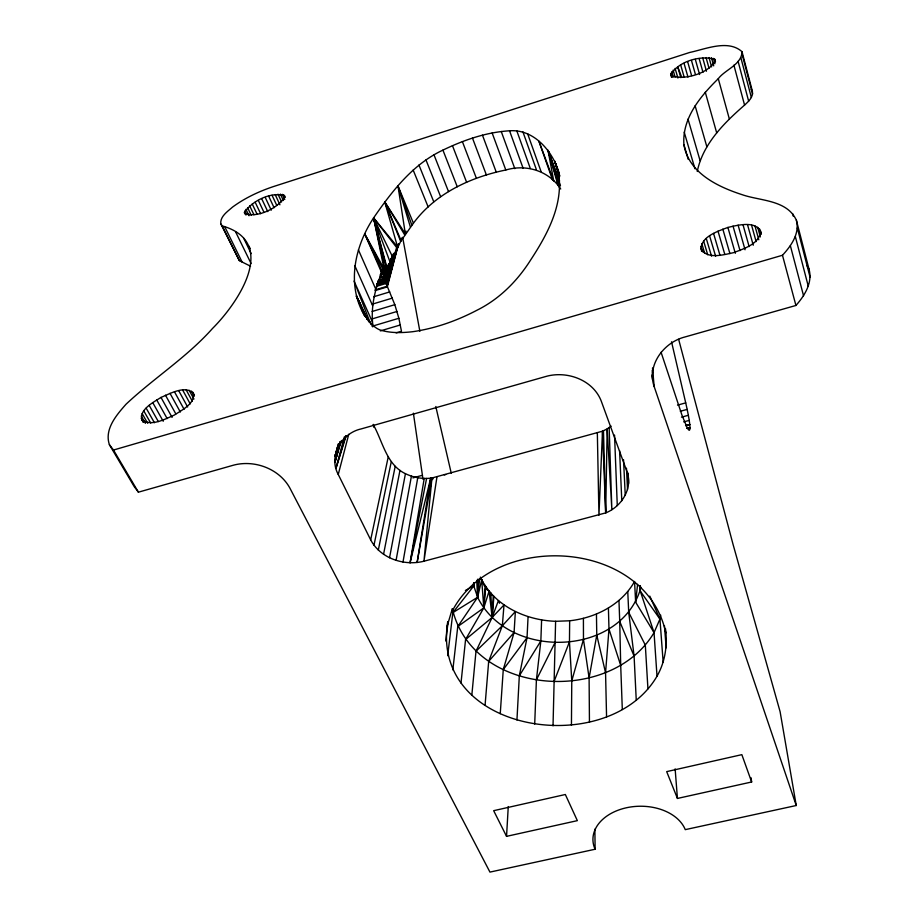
<?xml version="1.0" encoding="UTF-8"?>
<svg xmlns="http://www.w3.org/2000/svg" width="918" height="918" viewBox="0 0 918 918"><rect width="100%" height="100%" fill="white"/><g stroke="black" fill="none" stroke-linecap="round" stroke-linejoin="round"><path stroke-width="1.38" d="M641.016 587.233C621.452 657.299 508.342 660.375 477.624 597.274L477.693 579.189M571.444 725.209L571.765 680.904L569.458 641.843L569.665 620.786C595.553 617.917 621.509 604.778 634.556 581.473L635.646 602.185L654.041 632.64L657.013 676.187C608.175 760.138 430.106 733.528 447.686 621.934M372.926 325.752C370.516 307.668 374.877 289.445 381.681 272.738L383.242 269.628L390.357 262.858L391.814 257.373L388.716 266.599L384.642 267.849L388.853 266.495L400.673 241.388L413.433 223.189C435.316 193.468 470.498 177.22 505.807 170.002C526.335 163.897 548.884 170.863 560.726 189.005M609.15 427.685L611.858 509.651L607.177 428.901L602.495 431.196L605.685 512.898C621.647 506.656 633.259 488.158 626.833 471.255L601.301 401.235C593.12 379.754 566.75 370.367 545.602 376.552L361.026 428.958C341.519 433.216 328.162 456.166 338.249 474.468L370.677 539.876C380.477 558.477 404.207 566.28 423.944 561.219L605.685 512.898L607.177 428.901L611.124 426.124M452.344 608.714C472.586 695.959 610.504 705.735 654.041 632.64L640.294 591.112L640.362 586.866M553.026 725.828L555.608 621.302C525.739 620.304 494.022 605.846 480.745 577.789M220.768 223.82L222.225 225.874C279.175 242.341 238.037 303.055 212.563 328.414C186.893 357.263 153.972 377.986 126.007 404.253C116.483 415.039 104.193 429.234 109.391 444.668L134.143 486.506L138.411 492.174L233.459 465.185C254.424 459.551 279.164 468.65 289.813 487.963L489.948 872.1L595.116 849.242A47.036 32.669 -1.2 0 1 626.558 807.737A47.036 32.669 -1.2 0 1 685.264 829.642L796.25 805.511L654.155 386.512C646.685 364.767 664.047 342.184 685 336.963L795.929 305.464C804.547 295.734 812.74 282.859 809.056 269.33L796.388 220.274C787.105 199.734 760.253 201.042 742.077 194.662C717.624 186.733 688.661 172.894 683.921 144.723C681.936 118.192 700.526 96.126 718.289 78.684C725.013 69.642 741.847 64.593 741.996 51.672C728.089 39.233 705.793 49.067 689.728 52.452L273.334 186.606C258.853 191.449 244.831 198.036 232.506 207.124C227.607 211.496 220.056 216.361 220.768 223.82L239.38 260.666L250.545 266.197M701.627 251.371C698.426 237.337 717.681 231.313 727.894 227.434C738.095 225.094 757.522 219.804 761.366 233.677M534.701 724.072L536.41 679.813L540.851 640.959L541.609 619.914M452.838 669.865L457.761 626.546L477.624 597.274L473.78 585.936L473.883 583.102M447.686 655.704L452.838 612.65L473.78 585.936L473.895 583.217M559.372 174.477C553.795 152.319 534.379 128.841 509.547 130.792C486.253 132.226 463.797 140.006 442.924 150.116C412.882 164.115 391.929 191.277 373.592 217.91C354.692 246.46 346.247 284.867 364.618 315.803M143.254 422.36C136.254 411.057 153.203 402.417 160.994 397.425C170.369 393.547 186.859 383.931 194.432 394.809M516.949 719.987L519.324 675.797L527.047 637.654L528.068 616.655M493.276 595.759L492.14 617.458L475.994 651.218L471.852 694.972M452.838 612.65L477.624 597.274L478.622 579.442M396.128 332.901L401.476 331.318L398.871 318.282L394.82 304.684L384.791 280.369L384.355 273.392L385.835 267.941L384.355 273.392L380.224 274.574M485.094 585.477L486.873 589.367L485.094 585.477L483.82 607.877L465.575 639.525L460.997 683.072M506.552 836.355L493.666 810.686L565.339 794.506L577.353 820.646L506.552 836.355L508.262 806.555M500.253 713.665L503.271 669.589L514.08 632.548L515.365 611.583L502.33 625.755L475.994 651.218M606.568 716.958L605.559 672.756L608.978 629.06L608.416 608.106M485.071 705.254L488.686 661.327L502.33 625.755L503.993 604.962L492.14 617.458L465.575 639.525M493.907 596.356L492.14 617.458L498.394 600.636L499.507 603.252M670.76 74.633C678.574 61.357 700.136 55.08 714.743 59.234L715.409 60.347C709.27 73.302 684.484 80.589 671.31 75.781L670.76 74.633L671.54 77.307M476.752 580.325L477.624 597.274L479.529 578.478M465.392 590.458L473.78 585.936L474.067 583.114M635.646 602.185L637.574 584.364M447.158 626.179L452.287 608.898M445.746 640.994L448.133 621.681M436.957 476.947L423.944 561.219L431.942 478.003L602.495 431.196L598.949 515.205L597.343 432.963M433.204 478.817L430.691 478.106L417.128 562.482L431.942 478.003C422.923 479.299 413.616 477.635 405.435 473.688C386.26 464.6 382.714 441.168 373.156 424.46M430.691 478.106L410.082 562.757L424.231 478.439M402.991 562.045L417.747 477.773M589.448 722.236L589.104 677.966L596.769 635.107L596.448 614.108M396.083 560.359L411.413 476.167M389.542 557.742L405.435 473.688M383.563 554.288L399.973 470.395M410.082 562.757L426.595 478.45M654.041 632.64L659.939 619.076L660.719 615.186M378.319 550.077L395.199 466.378M657.013 676.187C665.252 661.763 667.604 645.021 665.493 628.692M373.982 545.223L391.263 461.765M370.677 539.876L388.28 456.682M381.681 272.738L364.744 233.941L384.034 268.744L373.592 217.91L397.058 248.044L397.666 245.278M477.624 597.274L481.686 579.774L484.532 586.361M109.391 444.668L113.499 450.038L782.48 255.261C791.064 245.944 799.911 233.631 796.388 220.274M401.304 238.657L400.673 241.388L384.722 201.868L405.331 233.872L406.008 231.129M381.039 272.026L385.112 270.776L390.357 262.858L391.355 258.669M377.332 285.131L385.445 282.411L391.034 259.14M382.726 269.376L386.845 268.171L390.357 262.858L391.699 257.315M401.797 237.9L401.132 240.642L384.722 201.868L404.7 234.882M397.058 248.044L397.735 245.278M377.011 284.087L385.021 281.103L389.117 264.51M377.08 283.8L385.021 281.103L389.507 263.282M377.929 282.446L384.791 280.369L388.945 263.971M392.835 255.858L385.801 283.559L376.265 286.45M393.547 253.391L385.801 283.559L396.737 247.217M391.642 259.76L392.709 255.663M697.255 171.482C702.913 143.862 724.107 122.966 744.567 105.1C748.445 101.519 753.598 96.975 752.347 91.1L741.996 51.672M388.153 265.635L384.562 279.393L377.723 281M338.249 474.468L348.76 434.294M398.469 244.234L387.316 286.898L375.233 290.558M380.098 277.397L384.183 276.329L386.375 268.01L384.183 276.329L380.109 277.569M374.923 289.95L387.029 286.278L397.953 244.876M340.578 441.581L334.863 462.224L340.326 441.65L334.863 462.224L341.439 440.491M385.445 282.411L392.64 255.25M380.178 275.377L384.298 274.275L385.767 268.802M346.12 436.004L335.931 468.444L344.33 436.899M387.373 267.127L384.412 278.154L378.95 279.588M384.355 273.392L385.881 268.056M384.298 274.275L385.789 268.79M387.029 286.278L398.412 244.085M338.558 443.784L335.093 456.016L337.698 446.412M334.863 462.224L340.475 441.765M335.093 456.016L338.524 443.612M384.183 276.329L380.075 277.27L384.183 276.329L386.489 268.113M571.765 680.904L583.469 639.41L583.412 618.365M335.931 468.444L345.673 435.832M490.327 593.625L489.133 591.02L483.82 607.877L457.761 626.546M244.452 212.299C252.427 200.686 270.959 191.541 284.66 195.741L284.913 196.865C277.741 208.306 257.545 218.3 244.613 213.458L244.452 212.299L245.691 214.869M554.047 681.535L569.458 641.843M536.41 679.813L555.126 642.37M451.943 611.709C493.436 529.72 645.813 538.877 665.837 632.961M519.324 675.797L540.851 640.959M503.271 669.589L527.047 637.654M488.686 661.327L514.08 632.548M380.763 270.833L386.157 269.031L380.752 270.684M386.306 267.058L383.563 267.907L386.306 267.058L373.592 217.91L397.609 247.034L398.32 244.291L397.609 247.034L384.722 201.868M376.873 283.582L385.021 281.103M373.672 296.766L389.748 291.913M383.552 268.584L388.853 266.495L386.753 266.805L373.592 217.91L392.709 257.166M372.329 304.145L392.376 298.109M372.123 311.489L394.82 304.684M371.652 319.051L397.001 311.466M372.18 326.234L398.871 318.282M380.339 330.905L400.374 324.961M377.998 282.262L384.791 280.369L377.906 281.826M412.916 477.899L422.418 475.283L413.387 413.18M677.507 405.136L685.712 402.876L671.54 341.817M680.307 411.275L687.169 409.394L685.712 402.876M681.466 417.174L688.351 415.292L687.169 409.394M683.703 421.89L689.234 420.387L688.351 415.292M685.723 425.642L689.785 424.552L689.234 420.387M687.284 428.373L689.992 427.65L689.785 424.552L685.585 425.286M444.266 474.95L445.678 474.572M377.998 282.067L384.791 280.369M685.608 425.55L689.785 424.552M751.647 781.987L741.847 754.653L666.686 771.625L677.438 798.442L751.647 781.987L751.062 777.775M687.18 428.213L689.992 427.65L689.831 429.59L689.315 430.29L688.443 429.727L687.238 427.88L681.982 415.2L661.075 352.271M555.608 621.302L569.665 620.786M364.584 315.7L362.277 310.582C367.728 318.535 372.387 328.575 382.795 330.755C392.548 333.211 402.681 332.821 412.595 331.719C435.155 328.506 456.877 320.761 477.004 310.215C499.461 299.05 517.35 281.023 530.673 259.955C547.289 234.583 563.377 204.966 558.626 173.582L559.567 176.199M141.854 419.916C151.734 426.686 164.861 419.182 174.454 414.993C181.879 410.002 196.245 403.151 193.101 392.353M639.961 585.661L640.294 591.112L659.939 619.076L663.175 662.383M751.222 89.436L752.347 91.1M113.499 450.038L138.411 492.174M141.142 418.138L143.242 421.798M142.152 413.582L147.683 423.313M141.246 416.003L145.423 423.313M143.816 410.943L150.701 423.083M146.18 408.177L154.419 422.728M149.186 405.366L158.332 421.58M152.721 402.577L163.232 421.282M156.703 399.904L167.156 418.597M160.994 397.425L172.091 417.369M165.469 395.21L175.831 413.915M170.002 393.329L180.33 412.033M174.477 391.814L184.082 409.302M178.746 390.724L187.639 406.984M182.693 390.104L190.21 403.874M189.154 390.276L193.939 399.078M186.193 389.943L192.344 401.246M807.14 265.772L809.056 269.33M191.483 391.091L194.214 396.128M383.242 269.628L364.744 233.941L382.232 271.487M627.763 591.571L628.715 612.375L645.32 645.102L647.936 688.867M225.002 227.285L242.191 262.227M222.225 225.874L239.38 260.666M235.616 231.887L251.073 263.535M248.996 246.185L250.224 248.698M243.683 238.187L251.176 253.586M368.898 321.966L356.482 296.112L365.444 316.733M245.955 209.338L249.03 215.741M244.911 210.911L246.758 214.755M249.685 205.839L253.953 214.778M247.562 207.629L251.245 215.305M252.243 204.003L257.109 214.215M258.383 200.468L263.81 211.955M255.17 202.201L260.62 213.687M261.768 198.873L267.781 211.622M265.245 197.439L271.246 210.199M268.699 196.222L274.08 207.72M275.171 194.57L279.933 204.806M272.038 195.259L276.823 205.483M367.349 319.533L356.482 296.112L365.043 315.746M280.415 194.1L283.387 200.526M277.982 194.18L281.562 201.868M487.619 590.366L485.806 586.464L483.82 607.877L481.686 579.774M283.8 194.903L284.993 197.473M282.365 194.341L284.752 199.493M367.223 319.464L356.482 296.112L365.054 315.631M491.922 595.472L490.751 592.867L492.14 617.458L489.133 591.02M365.8 316.767L356.482 296.112L365.272 315.689M372.352 321.816L354.061 281.092L370.826 324.421M371.641 324.329L372.823 326.934M354.773 265.635L372.639 305.683M649.795 596.092L659.939 619.076M358.41 249.88L375.818 289.285M480.63 577.881L482.902 583.125M480.366 577.101L483.212 583.687M618.962 600.533L619.73 621.417L634.097 656.118L636.243 700.067M413.433 223.189L397.976 185.895L405.331 233.872M413.169 170.048L428.144 206.929M418.952 164.999L433.755 201.776M700.801 248.629C706.963 259.679 723.407 254.814 733.402 252.702C743.706 248.812 759.794 243.947 760.62 230.969M425.963 159.904L440.606 196.613M434.019 154.912L448.512 191.564M442.924 150.116L457.256 186.756M452.459 145.652L466.631 182.303M681.684 77.181L677.668 66.67L680.846 77.663M462.385 141.613L476.408 178.322M559.544 180.949L548.035 150.426L553.761 181.041L538.935 141.257L552.544 179.951M472.472 138.09L486.356 174.879M482.466 135.187L496.236 172.091M390.357 262.858L373.592 217.91L384.791 267.895M492.14 132.961L505.807 170.002M501.239 131.481L514.826 168.683M509.547 130.792L523.076 168.178M516.834 130.918L530.329 168.499M522.916 131.871L536.399 169.658M527.586 133.638L541.092 171.655M411.826 225.117L397.976 185.895L410.357 226.93M559.36 174.512L554.667 161.189L559.464 177.048M559.314 174.409L554.667 161.189L559.406 176.004M560.473 185.849L548.035 150.426L558.087 185.551M559.395 174.718L554.667 161.189L559.716 175.717M558.626 173.582L559.544 176.21M559.337 182.808L548.035 150.426L559.28 187.111M608.978 629.06L620.706 665.424L622.312 709.511M703.658 241.147L707.721 254.768M701.834 243.775L704.691 253.322M700.87 246.299L702.511 251.762M706.275 238.496L711.53 256.179M683.921 144.723L688.259 159.399M709.614 235.903L715.638 256.283M684.208 132.146L694.96 168.774M713.561 233.424L719.941 255.17M671.666 71.765L673.215 77.089M718.014 231.152L724.75 254.252M670.874 73.279L672.045 77.284M675.109 68.402L677.909 78.03M688.018 119.11L700.067 160.616M673.089 70.124L675.097 77.009M722.833 229.133L729.913 253.609M695.121 105.765L706.86 146.777M727.894 227.434L735.318 253.299M680.674 64.96L684.231 77.33M687.685 61.827L691.598 75.586M733.034 226.103L740.023 250.637M684.048 63.331L687.972 77.078M738.118 225.174L745.06 249.765M691.484 60.496L695.374 74.266M742.995 224.692L749.134 246.598M705.288 92.248L716.683 132.835M695.328 59.372L699.596 74.53M747.516 224.658L753.253 245.232M699.114 58.5L702.981 72.293M751.555 225.082L756.122 241.583M702.729 57.88L706.447 71.225M709.017 57.536L711.599 66.911M754.975 225.954L758.784 239.747M706.068 57.559L709.029 68.253M714.743 59.234L715.478 61.931M713.424 58.385L714.904 63.767M759.588 228.938L761.068 234.331M718.289 78.684L729.317 118.904M711.496 57.811L713.711 65.867M757.694 227.251L760.345 236.924M733.907 65.167L744.567 105.1M782.48 255.261L795.929 305.464M738.095 61.357L748.652 101.198M742.18 54.506L752.588 94.095M740.883 57.765L751.349 97.492M790.375 245.749L803.548 295.745M792.601 213.55L793.301 216.246M795.344 236.58L808.299 286.313M797.34 228.008L810.124 277.431M678.643 339.304L732.989 544.167L780.105 711.702L796.25 805.511M451.254 473.229L435.798 406.513M596.769 635.107L605.559 672.756M419.859 331.295L402.646 237.303M583.469 639.41L589.104 677.966M373.488 424.506L373.867 427.318M628.715 612.375L634.097 656.118M422.418 475.283L422.877 479.162M473.481 583.332L473.78 585.936M652.216 370.402L652.468 373.201M652.514 367.957L654.155 386.512M652.273 375.68L652.652 379.96L652.228 374.314M664.425 625.617L666.17 647.833M675.132 768.882L677.438 798.442M628.13 473.068L628.589 483.453M626.466 468.226L627.533 489.535M623.54 459.723L625.25 495.353M619.593 450.692L621.784 500.758M614.544 435.075L617.275 505.566M640.098 585.592L640.294 591.112M603.47 430.726L605.685 512.898M619.73 621.417L620.706 665.424M594.875 829.161L595.116 849.242M386.421 268.595L382.324 269.777L386.421 268.595M384.653 272.348L380.603 273.587L384.653 272.348M689.992 427.65L687.238 428.339L689.992 427.65"/></g></svg>
